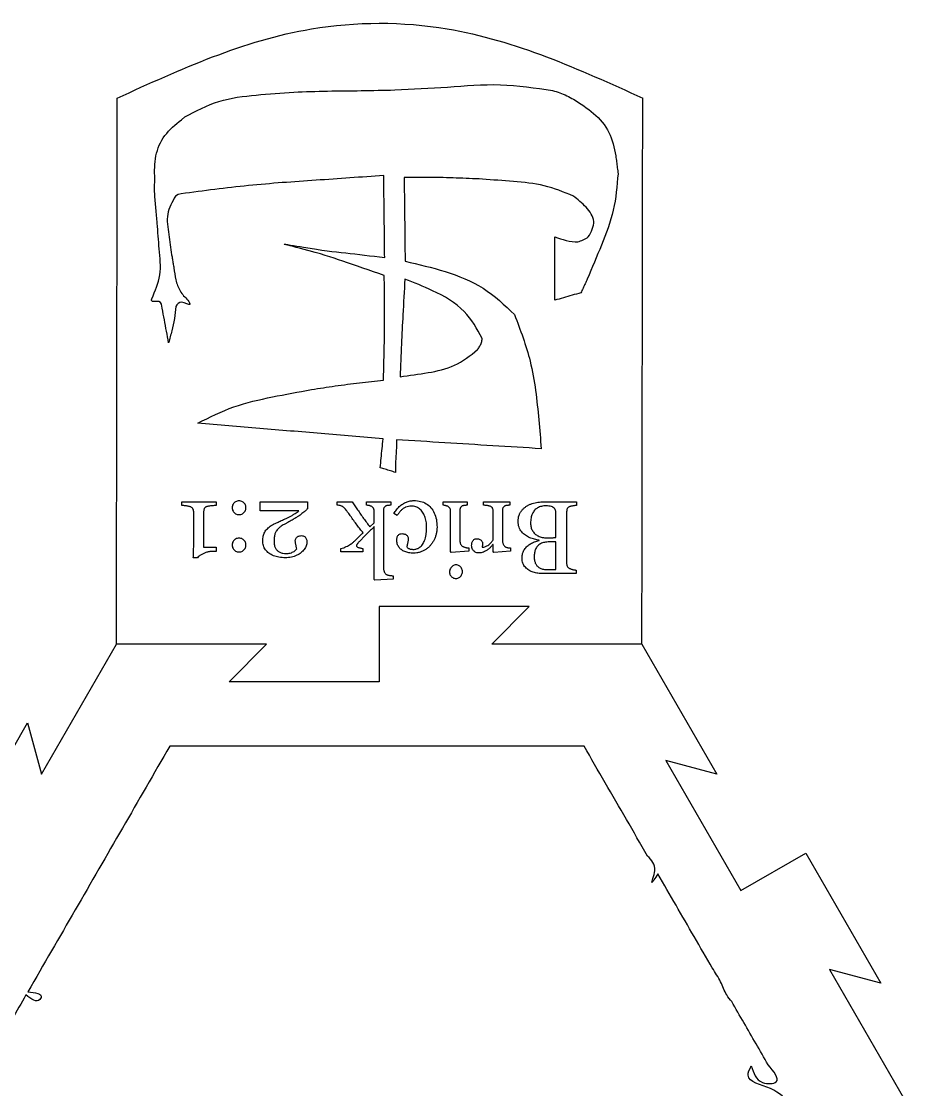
# Model space of a CAD drawing. Extents: x 1 to 437, y 7 to 187.
# Drawn here: x 359.5 to 436.6, y 87.4 to 180.5 of the extents above; entities that cross this region are included whole.
import ezdxf

# ---------------------------------------------------------------- set-up
doc = ezdxf.new("R2010")
doc.units = 0
doc.layers.add('Base', color=7, linetype='CONTINUOUS')

msp = doc.modelspace()

# ---------------------------------------------------------------- linework, layer by layer
at = {"layer": 'Base', "color": 3}
for p, q in [((373.499098, 171.925978), (373.794895, 172.166933)), ((373.226923, 165.401011), (372.98678, 165.273266)), ((373.486482, 165.468344), (373.226923, 165.401011)), ((393.000032, 158.04087), (393.000032, 158.04087)), ((404.894937, 143.245686), (404.894937, 143.245686)), ((373.552974, 138.614154), (376.525141, 138.614154)), ((373.553059, 138.301062), (373.552974, 138.614154)), ((376.525141, 138.614154), (376.525141, 138.301062)), ((377.927418, 138.107035), (377.927418, 138.107035)), ((380.370419, 138.614154), (384.502321, 138.614154)), ((380.370419, 137.833632), (380.370419, 138.614154)), ((383.761488, 137.833632), (380.370419, 137.833632)), ((384.502321, 138.614154), (384.502321, 138.014432)), ((387.082002, 138.614154), (388.396113, 138.614154)), ((387.082002, 138.323112), (387.082002, 138.614154)), ((389.639641, 138.32311), (389.639641, 138.614154)), ((389.639641, 138.614154), (391.773946, 138.614154)), ((391.130141, 137.873321), (391.130141, 132.819776)), ((391.773946, 138.614154), (391.773946, 138.32311)), ((393.78921, 138.728807), (393.78921, 138.728807)), ((396.333613, 138.614154), (398.437044, 138.614154)), ((396.333613, 138.32311), (396.333613, 138.614154)), ((396.977418, 134.274985), (396.977418, 137.820404)), ((397.797641, 137.873321), (397.797641, 135.187799)), ((398.437044, 138.614154), (398.437044, 138.32311)), ((399.856904, 138.32311), (399.856904, 138.614154)), ((399.856904, 138.614154), (402.149959, 138.614154)), ((400.690334, 135.298043), (400.690334, 137.829221)), ((401.510528, 137.873321), (401.510528, 135.187799)), ((402.149959, 138.614154), (402.149959, 138.32311)), ((404.994308, 138.614154), (407.957641, 138.614154)), ((407.957641, 138.614154), (407.957641, 138.301062)), ((374.580545, 135.099604), (374.580545, 137.714571)), ((375.444766, 137.763076), (375.444766, 134.667451)), ((390.309918, 136.77971), (390.309918, 137.811585)), ((392.320752, 137.41471), (392.03853, 137.599918)), ((406.16728, 135.50089), (406.16728, 137.705751)), ((407.106572, 137.763076), (407.106572, 133.26516)), ((389.948335, 136.44016), (390.309918, 136.77971)), ((390.309918, 131.854049), (390.309918, 136.45339)), ((403.962418, 136.753251), (403.962418, 136.753251)), ((403.508238, 135.699326), (403.508238, 135.699326)), ((404.703252, 135.236307), (404.703252, 135.275993)), ((406.16728, 135.126062), (405.607266, 135.126062)), ((406.16728, 132.722762), (406.16728, 135.126062)), ((375.444766, 134.667451), (376.54278, 134.667451)), ((376.54278, 134.297035), (376.300238, 134.297035)), ((376.54278, 134.667451), (376.54278, 134.297035)), ((377.927418, 134.85266), (377.927418, 134.85266)), ((387.421572, 134.266168), (387.421572, 134.539571)), ((389.335377, 134.266168), (387.421572, 134.266168)), ((389.335377, 134.54839), (389.335377, 134.266168)), ((397.039169, 134.213251), (396.977418, 134.274985)), ((398.573752, 134.310265), (397.039169, 134.213251)), ((398.573752, 134.596896), (398.573752, 134.310265)), ((398.82064, 134.826201), (398.820696, 134.826201)), ((400.690334, 134.887937), (400.668321, 134.887937)), ((400.690334, 134.274985), (400.690334, 134.887937)), ((400.752056, 134.213251), (400.690334, 134.274985)), ((402.198445, 134.310265), (400.752056, 134.213251)), ((402.198445, 134.596896), (402.198445, 134.310265)), ((404.570974, 134.755646), (404.570974, 134.755646)), ((374.906766, 133.74141), (374.540752, 133.74141)), ((396.889224, 132.497868), (396.889224, 132.497868)), ((407.926766, 132.356757), (405.038391, 132.356757)), ((407.926766, 132.669846), (407.926766, 132.356757)), ((390.371669, 131.787901), (390.309918, 131.854049)), ((391.98121, 131.889326), (390.371669, 131.787901)), ((391.98121, 132.171549), (391.98121, 131.889326))]:
    msp.add_line(p, q, dxfattribs=at)
at = {"layer": 'Base', "color": 1}
for p, q in [((403.850433, 129.488801), (390.755293, 129.488801)), ((390.755293, 129.488801), (390.755293, 122.941121)), ((400.576655, 126.214899), (403.850433, 129.488801)), ((361.291322, 114.874202), (367.838877, 126.214899)), ((380.93396, 126.214899), (367.838849, 126.214899)), ((377.660182, 122.941121), (380.93396, 126.214899)), ((413.671766, 126.214899), (400.576655, 126.214899)), ((413.671766, 126.214899), (420.219322, 114.874202)), ((390.755293, 122.941121), (377.660182, 122.941121)), ((353.545479, 108.005565), (360.093034, 119.346264)), ((360.093034, 119.346264), (361.291322, 114.874202)), ((420.219322, 114.874202), (415.747144, 116.072425)), ((415.747144, 116.072425), (422.294699, 104.731725)), ((422.294699, 104.731725), (427.965136, 108.005565)), ((427.965136, 108.005565), (434.512692, 96.664866)), ((434.512692, 96.664866), (430.040655, 97.863151)), ((430.040655, 97.863151), (436.58821, 86.522454))]:
    msp.add_line(p, q, dxfattribs=at)
at = {"layer": 'Base', "color": 7}
msp.add_line((372.489335, 117.319988), (372.489278, 117.320552), dxfattribs=at)
at = {"layer": 'Base', "color": 1}
for points, knots in [([(367.911578, 173.810742), (373.42479, 176.326548), (382.571167, 180.50025), (398.996562, 180.498518), (408.188709, 176.330136), (413.744495, 173.810742)], [0, 0, 0, 0, 17.972356, 29.815999, 47.911222, 47.911222, 47.911222, 47.911222]), ([(367.838849, 126.214893), (367.846936, 131.503334), (367.863109, 142.080207), (367.88734, 157.945491), (367.903498, 168.522333), (367.911578, 173.810742)], [0, 0, 0, 0, 15.865342, 31.730657, 47.595905, 47.595905, 47.595905, 47.595905]), ([(413.671766, 126.214893), (413.679853, 131.503334), (413.696026, 142.080207), (413.720257, 157.945491), (413.736415, 168.522333), (413.744495, 173.810742)], [0, 0, 0, 0, 15.865342, 31.730657, 47.595905, 47.595905, 47.595905, 47.595905])]:
    msp.add_open_spline(points, degree=3, knots=knots, dxfattribs=at)
at = {"layer": 'Base', "color": 3}
for points, knots in [([(373.794895, 172.166933), (374.76794, 172.679131), (376.723446, 173.708484), (380.034063, 174.108167), (382.22329, 174.257462), (383.316762, 174.332032)], [0, 0, 0, 0, 3.271402, 6.574463, 9.87064, 9.87064, 9.87064, 9.87064]), ([(383.316762, 174.332032), (384.294968, 174.36786), (386.251433, 174.439517), (389.188131, 174.454947), (391.145343, 174.497581), (392.12393, 174.518897)], [0, 0, 0, 0, 2.936399, 5.872958, 8.809402, 8.809402, 8.809402, 8.809402]), ([(392.12393, 174.518897), (393.655255, 174.594708), (396.719519, 174.746409), (401.324371, 175.161795), (404.366672, 174.699191), (405.884465, 174.468399)], [0, 0, 0, 0, 4.603658, 9.212163, 13.800361, 13.800361, 13.800361, 13.800361]), ([(405.884465, 174.468399), (406.093952, 174.404888), (406.512913, 174.27787), (407.122451, 174.029129), (407.504501, 173.814951), (407.695513, 173.707869)], [0, 0, 0, 0, 0.656596, 1.313146, 1.96961, 1.96961, 1.96961, 1.96961]), ([(407.695513, 173.707869), (408.301821, 173.327936), (409.507725, 172.572275), (410.956182, 170.892327), (411.24424, 169.48107), (411.388729, 168.773186)], [0, 0, 0, 0, 2.146709, 4.269654, 6.406221, 6.406221, 6.406221, 6.406221]), ([(371.180558, 166.777959), (371.166087, 167.446345), (371.137549, 168.764508), (371.957101, 170.659108), (372.980065, 171.499552), (373.499098, 171.925978)], [0, 0, 0, 0, 1.992032, 3.928599, 5.923203, 5.923203, 5.923203, 5.923203]), ([(411.388729, 168.773186), (411.413864, 168.600971), (411.464134, 168.256537), (411.526742, 167.738167), (411.56783, 167.392531), (411.588373, 167.219713)], [0, 0, 0, 0, 0.522096, 1.044209, 1.566318, 1.566318, 1.566318, 1.566318]), ([(371.398828, 162.900635), (371.359836, 163.330689), (371.281814, 164.191206), (371.146963, 165.481816), (371.169368, 166.34623), (371.180558, 166.777959)], [0, 0, 0, 0, 1.295823, 2.592878, 3.887066, 3.887066, 3.887066, 3.887066]), ([(391.153594, 167.057512), (389.186825, 166.921059), (385.25296, 166.648131), (379.350078, 166.246236), (375.440599, 165.727586), (373.486482, 165.468344)], [0, 0, 0, 0, 5.914933, 11.830849, 17.742992, 17.742992, 17.742992, 17.742992]), ([(391.236115, 159.920541), (391.226974, 160.713537), (391.208692, 162.299532), (391.18113, 164.678521), (391.162772, 166.264515), (391.153594, 167.057512)], [0, 0, 0, 0, 2.379148, 4.758299, 7.137448, 7.137448, 7.137448, 7.137448]), ([(399.753469, 166.746884), (398.996422, 166.783281), (397.482296, 166.856077), (395.208699, 166.903288), (393.692842, 166.897964), (392.934924, 166.895302)], [0, 0, 0, 0, 2.273694, 4.547483, 6.82121, 6.82121, 6.82121, 6.82121]), ([(392.934924, 166.895302), (392.944065, 166.084283), (392.962347, 164.462244), (392.989904, 162.029188), (393.008246, 160.407151), (393.017417, 159.596132)], [0, 0, 0, 0, 2.433212, 4.866423, 7.299636, 7.299636, 7.299636, 7.299636]), ([(407.695513, 165.273252), (406.859753, 165.615972), (405.180094, 166.304751), (402.457295, 166.54178), (400.654078, 166.678566), (399.753469, 166.746884)], [0, 0, 0, 0, 2.694061, 5.41436, 8.128633, 8.128633, 8.128633, 8.128633]), ([(411.588373, 167.219713), (411.498723, 166.151989), (411.318815, 164.00932), (410.160715, 160.98671), (409.321655, 159.016041), (408.902436, 158.031435)], [0, 0, 0, 0, 3.198326, 6.418284, 9.633477, 9.633477, 9.633477, 9.633477]), ([(372.98678, 165.273266), (372.70026, 164.760948), (372.114415, 163.713415), (372.419655, 161.904426), (372.576347, 160.736011), (372.654548, 160.152883)], [0, 0, 0, 0, 1.710273, 3.496984, 5.277107, 5.277107, 5.277107, 5.277107]), ([(408.993142, 161.704769), (409.248166, 162.15963), (409.75023, 163.055111), (408.80965, 164.38777), (408.074178, 164.9723), (407.695513, 165.273252)], [0, 0, 0, 0, 1.440384, 2.835672, 4.316438, 4.316438, 4.316438, 4.316438]), ([(370.924215, 156.316295), (371.220009, 156.997943), (371.822602, 158.386599), (371.553371, 160.663094), (371.450143, 162.157675), (371.398828, 162.900635)], [0, 0, 0, 0, 2.189805, 4.461079, 6.706181, 6.706181, 6.706181, 6.706181]), ([(391.202333, 158.348752), (389.937887, 158.787146), (387.459555, 159.646405), (385.288599, 160.376438), (381.550144, 161.267798), (385.400597, 160.578795), (387.570309, 160.350619), (390.051721, 160.059496), (391.236115, 159.920541)], [0, 0, 0, 0, 3.819007, 7.48531, 9.164591, 10.877566, 14.610966, 18.020188, 18.020188, 18.020188, 18.020188]), ([(406.073525, 161.704764), (406.39513, 161.603241), (407.044779, 161.398162), (408.099475, 161.160005), (408.700445, 161.526346), (408.993142, 161.704769)], [0, 0, 0, 0, 1.023382, 2.067258, 3.058397, 3.058397, 3.058397, 3.058397]), ([(406.073554, 156.18976), (406.073546, 156.802538), (406.073531, 158.028095), (406.073526, 159.866429), (406.073525, 161.091986), (406.073525, 161.704764)], [0, 0, 0, 0, 1.838334, 3.676669, 5.515003, 5.515003, 5.515003, 5.515003]), ([(372.654548, 160.152883), (372.675096, 160.025677), (372.716193, 159.771267), (372.780959, 159.390164), (372.825848, 159.136397), (372.848293, 159.009513)], [0, 0, 0, 0, 0.386562, 0.773124, 1.159684, 1.159684, 1.159684, 1.159684]), ([(393.017417, 159.596132), (394.18553, 159.322127), (396.524404, 158.773495), (399.939721, 157.43501), (401.69231, 155.764615), (402.56491, 154.932937)], [0, 0, 0, 0, 3.606501, 7.221182, 10.80552, 10.80552, 10.80552, 10.80552]), ([(372.848293, 159.009513), (372.891441, 158.660522), (372.976715, 157.970791), (373.328051, 156.956249), (373.817126, 156.45162), (374.064276, 156.19661)], [0, 0, 0, 0, 1.056359, 2.08774, 3.14139, 3.14139, 3.14139, 3.14139]), ([(391.129407, 149.222241), (391.160398, 150.333812), (391.220318, 152.482983), (391.216701, 155.525708), (391.206876, 157.456189), (391.202333, 158.348752)], [0, 0, 0, 0, 3.335823, 6.44966, 9.127422, 9.127422, 9.127422, 9.127422]), ([(393.000032, 158.04087), (392.93826, 156.998482), (392.826067, 155.105273), (392.692526, 152.264522), (392.619047, 150.466392), (392.580368, 149.519856)], [0, 0, 0, 0, 3.13262, 5.689535, 8.531514, 8.531514, 8.531514, 8.531514]), ([(399.750082, 152.864677), (399.283851, 153.697238), (398.268906, 155.50965), (395.630844, 156.989769), (393.805226, 157.719167), (393.000032, 158.04087)], [0, 0, 0, 0, 2.81569, 6.129514, 8.744376, 8.744376, 8.744376, 8.744376]), ([(408.902436, 158.031435), (408.841784, 157.898264), (408.720481, 157.631922), (408.535059, 157.233993), (408.407914, 156.970389), (408.344342, 156.838586)], [0, 0, 0, 0, 0.438999, 0.877993, 1.316987, 1.316987, 1.316987, 1.316987]), ([(408.344342, 156.838586), (408.092033, 156.766494), (407.587413, 156.62231), (406.830483, 156.406037), (406.325863, 156.261852), (406.073554, 156.18976)], [0, 0, 0, 0, 0.787219, 1.574444, 2.361663, 2.361663, 2.361663, 2.361663]), ([(371.832971, 155.490137), (371.797394, 155.747356), (371.725913, 156.264173), (370.835666, 155.971474), (370.910437, 156.26264), (370.924215, 156.316295)], [0, 0, 0, 0, 0.645833, 1.297637, 1.444881, 1.444881, 1.444881, 1.444881]), ([(373.010063, 155.658127), (372.979886, 155.299609), (372.919468, 154.581808), (372.670142, 153.529402), (372.484416, 152.83433), (372.391601, 152.486974)], [0, 0, 0, 0, 1.077872, 2.158045, 3.2371, 3.2371, 3.2371, 3.2371]), ([(374.064276, 156.19661), (374.165622, 156.035794), (374.45126, 155.582545), (373.455673, 156.238018), (373.148655, 155.838483), (373.010063, 155.658127)], [0, 0, 0, 0, 0.415547, 1.171191, 1.792986, 1.792986, 1.792986, 1.792986]), ([(372.391601, 152.486974), (372.328495, 152.820465), (372.202283, 153.487447), (372.015696, 154.488437), (371.893879, 155.156237), (371.832971, 155.490137)], [0, 0, 0, 0, 1.018227, 2.036456, 3.054686, 3.054686, 3.054686, 3.054686]), ([(402.56491, 154.932937), (403.070091, 153.59166), (404.184457, 150.632969), (404.601643, 146.632647), (404.822507, 144.082109), (404.894937, 143.245686)], [0, 0, 0, 0, 4.284428, 9.450912, 11.97196, 11.97196, 11.97196, 11.97196]), ([(399.336458, 151.885318), (399.405488, 151.983057), (399.543519, 152.178491), (399.689622, 152.510375), (399.729929, 152.746577), (399.750082, 152.864677)], [0, 0, 0, 0, 0.358594, 0.717028, 1.075463, 1.075463, 1.075463, 1.075463]), ([(392.580368, 149.519856), (393.394194, 149.629621), (394.99147, 149.845053), (397.420781, 150.356551), (398.693171, 151.371956), (399.336458, 151.885318)], [0, 0, 0, 0, 2.473428, 4.854536, 7.289323, 7.289323, 7.289323, 7.289323]), ([(384.839182, 148.404299), (385.535673, 148.512947), (386.928665, 148.730245), (389.026614, 148.998075), (390.428477, 149.147519), (391.129407, 149.222241)], [0, 0, 0, 0, 2.114667, 4.229362, 6.34405, 6.34405, 6.34405, 6.34405]), ([(374.934028, 145.484394), (375.968112, 145.995214), (378.041762, 147.01956), (381.43641, 147.780013), (383.7054, 148.196291), (384.839182, 148.404299)], [0, 0, 0, 0, 3.447802, 6.91388, 10.375607, 10.375607, 10.375607, 10.375607]), ([(391.092944, 144.099118), (389.292103, 144.256248), (385.707335, 144.569034), (380.319637, 145.014477), (376.734869, 145.327263), (374.934028, 145.484394)], [0, 0, 0, 0, 5.423042, 10.795153, 16.218195, 16.218195, 16.218195, 16.218195]), ([(390.848398, 141.584955), (390.875569, 141.864307), (390.929909, 142.42301), (391.011433, 143.261064), (391.065774, 143.819766), (391.092944, 144.099118)], [0, 0, 0, 0, 0.84201, 1.684019, 2.526028, 2.526028, 2.526028, 2.526028]), ([(392.268004, 144.024518), (392.267593, 143.708875), (392.266769, 143.076844), (392.166347, 142.133629), (392.165538, 141.501598), (392.165134, 141.185955)], [0, 0, 0, 0, 0.946354, 1.894941, 2.841294, 2.841294, 2.841294, 2.841294]), ([(404.894937, 143.245686), (403.486398, 143.33188), (400.685827, 143.503256), (396.477102, 143.766947), (393.676537, 143.938324), (392.268004, 144.024518)], [0, 0, 0, 0, 4.233521, 8.417428, 12.65093, 12.65093, 12.65093, 12.65093]), ([(392.165134, 141.185955), (392.024312, 141.22831), (391.725948, 141.31805), (391.287585, 141.452858), (390.989221, 141.542599), (390.848398, 141.584955)], [0, 0, 0, 0, 0.441161, 0.934701, 1.375863, 1.375863, 1.375863, 1.375863]), ([(374.580545, 137.714571), (374.579177, 137.747786), (374.576506, 137.812596), (374.552844, 137.905928), (374.515162, 137.990912), (374.462941, 138.065668), (374.395872, 138.126492), (374.315163, 138.172995), (374.213761, 138.204119), (374.088476, 138.233004), (373.940975, 138.257686), (373.792411, 138.278605), (373.66308, 138.294518), (373.586405, 138.299079), (373.553059, 138.301062)], [0, 0, 0, 0, 0.09951, 0.194166, 0.286811, 0.377153, 0.465599, 0.556351, 0.654133, 0.782492, 0.942151, 1.10248, 1.232669, 1.332866, 1.332866, 1.332866, 1.332866]), ([(376.525141, 138.301062), (376.490263, 138.298467), (376.409508, 138.292457), (376.27209, 138.279535), (376.113686, 138.263998), (375.957999, 138.246918), (375.829296, 138.227372), (375.726429, 138.207199), (375.643508, 138.172073), (375.571902, 138.123744), (375.513192, 138.061644), (375.471651, 137.980132), (375.448398, 137.878261), (375.446045, 137.803629), (375.444766, 137.763076)], [0, 0, 0, 0, 0.104922, 0.242931, 0.414042, 0.582469, 0.712599, 0.804777, 0.896021, 0.980622, 1.062436, 1.149553, 1.251693, 1.37323, 1.37323, 1.37323, 1.37323]), ([(377.927418, 138.107035), (377.930987, 138.159843), (377.938005, 138.263678), (378.002064, 138.409733), (378.101796, 138.532586), (378.227272, 138.630042), (378.374404, 138.690405), (378.531567, 138.708412), (378.688715, 138.690404), (378.835877, 138.63004), (378.961198, 138.532586), (379.061492, 138.409733), (379.123514, 138.263679), (379.141914, 138.106868), (379.123393, 137.949633), (379.061331, 137.802308), (378.961343, 137.677257), (378.836296, 137.577263), (378.68897, 137.515205), (378.531567, 137.496666), (378.374149, 137.515204), (378.226853, 137.577261), (378.101649, 137.677257), (378.002234, 137.802308), (377.938106, 137.949631), (377.931015, 138.05407), (377.927418, 138.107035)], [0, 0, 0, 0, 0.157799, 0.310278, 0.469242, 0.62864, 0.781914, 0.94015, 1.098367, 1.251635, 1.411031, 1.569996, 1.722474, 1.880274, 2.038557, 2.19239, 2.353276, 2.514172, 2.668002, 2.82628, 2.984577, 3.138414, 3.299311, 3.460197, 3.61403, 3.772313, 3.772313, 3.772313, 3.772313]), ([(383.563058, 134.52634), (383.555657, 134.559667), (383.539974, 134.630296), (383.514365, 134.742046), (383.484919, 134.862626), (383.458353, 134.988352), (383.443794, 135.115257), (383.435919, 135.23524), (383.44911, 135.350222), (383.499112, 135.452978), (383.577148, 135.544851), (383.687469, 135.619276), (383.830566, 135.660615), (383.98024, 135.673109), (384.123944, 135.659488), (384.243765, 135.606897), (384.336734, 135.51823), (384.403157, 135.402191), (384.442102, 135.262312), (384.453816, 135.108352), (384.439343, 134.946617), (384.393655, 134.784997), (384.319264, 134.62504), (384.217924, 134.469004), (384.089796, 134.320699), (383.938646, 134.18173), (383.762291, 134.056478), (383.560415, 133.9495), (383.33613, 133.859504), (383.092617, 133.790903), (382.833618, 133.749813), (382.468917, 133.733652), (382.024443, 133.766082), (381.532615, 133.896982), (381.128623, 134.121843), (380.821111, 134.424885), (380.633881, 134.804396), (380.592064, 135.151566), (380.60632, 135.428165), (380.637545, 135.625069), (380.689782, 135.809713), (380.766369, 135.981624), (380.869914, 136.139399), (381.004584, 136.286169), (381.1649, 136.423565), (381.34786, 136.553079), (381.559491, 136.671927), (381.816658, 136.795815), (382.13545, 136.945492), (382.458037, 137.088325), (382.752557, 137.224068), (382.990716, 137.344086), (383.215171, 137.465697), (383.420575, 137.587826), (383.602734, 137.707923), (383.710568, 137.793311), (383.761488, 137.833632)], [0, 0, 0, 0, 0.102415, 0.217052, 0.343917, 0.474841, 0.602191, 0.726747, 0.835399, 0.944889, 1.064125, 1.193698, 1.337811, 1.505753, 1.64252, 1.766547, 1.89048, 2.021364, 2.163004, 2.322551, 2.482221, 2.647688, 2.823738, 3.009591, 3.204027, 3.410189, 3.624174, 3.851057, 4.093995, 4.347923, 4.608433, 4.878763, 5.441807, 5.938803, 6.393537, 6.813804, 7.214472, 7.63826, 7.846766, 8.044802, 8.234995, 8.420862, 8.607181, 8.798509, 9.01646, 9.239537, 9.469867, 9.743665, 10.095801, 10.526377, 10.802022, 11.068583, 11.32631, 11.567691, 11.785393, 11.980169, 11.980169, 11.980169, 11.980169]), ([(384.502321, 138.014432), (384.47286, 137.982407), (384.409465, 137.913495), (384.298045, 137.812126), (384.167307, 137.703082), (384.01743, 137.587259), (383.849571, 137.464838), (383.690505, 137.353004), (383.539377, 137.254468), (383.398104, 137.16791), (383.241206, 137.076529), (383.069141, 136.979771), (382.882505, 136.87677), (382.680703, 136.768536), (382.480635, 136.659829), (382.301597, 136.551328), (382.152306, 136.449905), (382.02542, 136.344165), (381.91163, 136.22695), (381.815828, 136.111785), (381.74084, 135.996215), (381.68717, 135.881017), (381.639525, 135.748063), (381.605249, 135.586976), (381.587, 135.391169), (381.578619, 135.135991), (381.599281, 134.849302), (381.696031, 134.565079), (381.8686, 134.351214), (382.091859, 134.206304), (382.352774, 134.119259), (382.602617, 134.097139), (382.824083, 134.110945), (383.006667, 134.148903), (383.179044, 134.210444), (383.334564, 134.29328), (383.467425, 134.397062), (383.531619, 134.483841), (383.563058, 134.52634)], [0, 0, 0, 0, 0.130491, 0.280795, 0.451404, 0.641192, 0.848898, 1.074663, 1.224429, 1.390059, 1.571653, 1.769104, 1.982265, 2.211147, 2.456113, 2.665221, 2.838986, 2.997078, 3.159755, 3.328494, 3.445712, 3.571945, 3.708864, 3.868639, 4.064486, 4.298059, 4.634555, 4.921697, 5.183968, 5.442854, 5.709899, 6.001362, 6.189438, 6.374081, 6.558902, 6.736597, 6.901196, 7.059173, 7.059173, 7.059173, 7.059173]), ([(389.353016, 135.919812), (389.268888, 136.024988), (389.091622, 136.246602), (388.821077, 136.602928), (388.543919, 136.979867), (388.284175, 137.338328), (388.063734, 137.63771), (387.897618, 137.866163), (387.765798, 138.033337), (387.650192, 138.149188), (387.535247, 138.230872), (387.405605, 138.277812), (387.254252, 138.309388), (387.14262, 138.318282), (387.082002, 138.323112)], [0, 0, 0, 0, 0.404034, 0.851339, 1.342055, 1.807618, 2.179377, 2.457341, 2.65516, 2.817316, 2.947099, 3.074303, 3.227682, 3.409937, 3.409937, 3.409937, 3.409937]), ([(388.396113, 138.614154), (388.474334, 138.5008), (388.634378, 138.268872), (388.88006, 137.913295), (389.133523, 137.544173), (389.395925, 137.170629), (389.667693, 136.801406), (389.85488, 136.560457), (389.948335, 136.44016)], [0, 0, 0, 0, 0.413169, 0.845366, 1.29659, 1.756468, 2.214802, 2.671787, 2.671787, 2.671787, 2.671787]), ([(390.309918, 137.811585), (390.30885, 137.844929), (390.306823, 137.908151), (390.287556, 137.996954), (390.256053, 138.074433), (390.208601, 138.1397), (390.144788, 138.191915), (390.071262, 138.225301), (389.999157, 138.253254), (389.931444, 138.275453), (389.864222, 138.293117), (389.794467, 138.306438), (389.719392, 138.31673), (389.666943, 138.320926), (389.639641, 138.32311)], [0, 0, 0, 0, 0.099913, 0.189438, 0.271097, 0.349106, 0.428999, 0.51543, 0.590044, 0.661169, 0.729035, 0.798418, 0.874086, 0.956242, 0.956242, 0.956242, 0.956242]), ([(391.773946, 138.32311), (391.751078, 138.321095), (391.704678, 138.317008), (391.63413, 138.310295), (391.563176, 138.303618), (391.495044, 138.295743), (391.433226, 138.284649), (391.367992, 138.269473), (391.301616, 138.240641), (391.237765, 138.193396), (391.188388, 138.131832), (391.154031, 138.056916), (391.133434, 137.969219), (391.131281, 137.906515), (391.130141, 137.873321)], [0, 0, 0, 0, 0.068871, 0.139737, 0.212596, 0.282691, 0.345397, 0.400952, 0.483338, 0.560511, 0.637003, 0.717437, 0.805854, 0.90531, 0.90531, 0.90531, 0.90531]), ([(392.03853, 137.599918), (392.106461, 137.710185), (392.240179, 137.927238), (392.501797, 138.204899), (392.797253, 138.431213), (393.116418, 138.60024), (393.449982, 138.708995), (393.676886, 138.722247), (393.78921, 138.728807)], [0, 0, 0, 0, 0.387705, 0.763169, 1.136837, 1.49956, 1.842681, 2.179045, 2.179045, 2.179045, 2.179045]), ([(393.78921, 138.728807), (393.985906, 138.717243), (394.361609, 138.695155), (394.879883, 138.475133), (395.291016, 138.114499), (395.591239, 137.636897), (395.767127, 137.058491), (395.809653, 136.541849), (395.790255, 136.126061), (395.742315, 135.838104), (395.662394, 135.564086), (395.551925, 135.304849), (395.411913, 135.06144), (395.246557, 134.838363), (395.055619, 134.638064), (394.835114, 134.468885), (394.588772, 134.327687), (394.319426, 134.220251), (394.03062, 134.155995), (393.698697, 134.134381), (393.343027, 134.161821), (392.986476, 134.262901), (392.687877, 134.433166), (392.455397, 134.664644), (392.315924, 134.95927), (392.282794, 135.221752), (392.296713, 135.424559), (392.33303, 135.556935), (392.389657, 135.676554), (392.476287, 135.77704), (392.601859, 135.83541), (392.748706, 135.849578), (392.898968, 135.836747), (393.038874, 135.793855), (393.148816, 135.718623), (393.228855, 135.627086), (393.280801, 135.525188), (393.295055, 135.407881), (393.28601, 135.282344), (393.269562, 135.145762), (393.239257, 135.012564), (393.208913, 134.890858), (393.18723, 134.788742), (393.179541, 134.728502), (393.176252, 134.702729)], [0, 0, 0, 0, 0.587674, 1.122499, 1.653579, 2.205014, 2.792617, 3.450384, 3.749931, 4.039793, 4.323854, 4.604291, 4.883147, 5.16434, 5.435491, 5.710541, 5.995083, 6.284874, 6.577119, 6.878724, 7.279979, 7.641603, 7.981339, 8.300975, 8.609972, 8.941019, 9.082866, 9.21765, 9.350217, 9.477685, 9.606855, 9.754557, 9.915699, 10.057243, 10.188311, 10.309699, 10.419156, 10.525698, 10.659341, 10.796442, 10.937961, 11.068684, 11.172894, 11.250815, 11.250815, 11.250815, 11.250815]), ([(393.176252, 134.702729), (393.195324, 134.674456), (393.233048, 134.618533), (393.315653, 134.555828), (393.413262, 134.516319), (393.520079, 134.492247), (393.63298, 134.476664), (393.756596, 134.471105), (393.888465, 134.479779), (394.02433, 134.510711), (394.157581, 134.561028), (394.287678, 134.640587), (394.411822, 134.754862), (394.530201, 134.895052), (394.635688, 135.065706), (394.722571, 135.266513), (394.796753, 135.499844), (394.852756, 135.766736), (394.884889, 136.066475), (394.898048, 136.448436), (394.86953, 136.885424), (394.749763, 137.342465), (394.548999, 137.725034), (394.282011, 138.023496), (393.945273, 138.209249), (393.606941, 138.254925), (393.309397, 138.230072), (393.064247, 138.162043), (392.848673, 138.041584), (392.658271, 137.873241), (392.478091, 137.663845), (392.375045, 137.500679), (392.320752, 137.41471)], [0, 0, 0, 0, 0.101764, 0.201285, 0.305445, 0.415555, 0.52906, 0.646998, 0.78627, 0.924104, 1.063545, 1.211862, 1.37843, 1.567598, 1.760814, 1.977968, 2.222322, 2.494278, 2.794578, 3.125498, 3.640332, 4.102637, 4.532155, 4.925289, 5.28737, 5.660551, 5.931253, 6.179895, 6.41763, 6.665204, 6.938796, 7.243475, 7.243475, 7.243475, 7.243475]), ([(396.977418, 137.820404), (396.97631, 137.852858), (396.974205, 137.914526), (396.954221, 138.001289), (396.921147, 138.076938), (396.872432, 138.14071), (396.808007, 138.192009), (396.736181, 138.224556), (396.667118, 138.251034), (396.60386, 138.27241), (396.540703, 138.290777), (396.475456, 138.305458), (396.40623, 138.316517), (396.358306, 138.320868), (396.333613, 138.32311)], [0, 0, 0, 0, 0.097238, 0.184766, 0.265373, 0.343134, 0.42314, 0.509699, 0.578482, 0.645181, 0.709918, 0.775722, 0.845685, 0.920053, 0.920053, 0.920053, 0.920053]), ([(398.437044, 138.32311), (398.414259, 138.32115), (398.368204, 138.317189), (398.29839, 138.311193), (398.228303, 138.305868), (398.160511, 138.298794), (398.097808, 138.287101), (398.032201, 138.26908), (397.964976, 138.240947), (397.901799, 138.193423), (397.85363, 138.131708), (397.820649, 138.056718), (397.800805, 137.969147), (397.798737, 137.906508), (397.797641, 137.873321)], [0, 0, 0, 0, 0.068606, 0.138676, 0.210207, 0.279486, 0.343047, 0.401294, 0.483467, 0.560055, 0.635772, 0.715695, 0.803943, 0.903381, 0.903381, 0.903381, 0.903381]), ([(400.690334, 137.829221), (400.689239, 137.861512), (400.687169, 137.92254), (400.667322, 138.007951), (400.633994, 138.081505), (400.584931, 138.142886), (400.520517, 138.192282), (400.444355, 138.227474), (400.359216, 138.255548), (400.263937, 138.277179), (400.15857, 138.292927), (400.051497, 138.305247), (399.950825, 138.315897), (399.887044, 138.320795), (399.856904, 138.32311)], [0, 0, 0, 0, 0.096751, 0.18285, 0.261238, 0.337064, 0.41615, 0.502488, 0.587474, 0.684816, 0.795168, 0.906941, 1.008154, 1.098838, 1.098838, 1.098838, 1.098838]), ([(402.149959, 138.32311), (402.127175, 138.32115), (402.08112, 138.317189), (402.011306, 138.311193), (401.941216, 138.305867), (401.873418, 138.298793), (401.810704, 138.287101), (401.745093, 138.269082), (401.677872, 138.240949), (401.614705, 138.193421), (401.56655, 138.131702), (401.53354, 138.056723), (401.513693, 137.969147), (401.511624, 137.906508), (401.510528, 137.873321)], [0, 0, 0, 0, 0.068606, 0.138676, 0.210207, 0.279494, 0.343068, 0.401322, 0.483488, 0.560065, 0.635778, 0.715709, 0.803958, 0.903397, 0.903397, 0.903397, 0.903397]), ([(403.508238, 135.699326), (403.449372, 135.742971), (403.331074, 135.830679), (403.179764, 135.996186), (403.046858, 136.183149), (402.944089, 136.399943), (402.884994, 136.647259), (402.866927, 136.914468), (402.885816, 137.185266), (402.948322, 137.442794), (403.055871, 137.67254), (403.196758, 137.874878), (403.362664, 138.053752), (403.553293, 138.203302), (403.761663, 138.32883), (403.985788, 138.432105), (404.225197, 138.512714), (404.475513, 138.570855), (404.733133, 138.60751), (404.90689, 138.61193), (404.994308, 138.614154)], [0, 0, 0, 0, 0.219395, 0.440902, 0.669255, 0.905762, 1.155672, 1.427367, 1.706466, 1.967068, 2.217629, 2.462819, 2.704097, 2.946813, 3.187105, 3.432416, 3.685667, 3.943569, 4.202488, 4.464644, 4.464644, 4.464644, 4.464644]), ([(406.16728, 137.705751), (406.163142, 137.763427), (406.155189, 137.874296), (406.073434, 138.024167), (405.940803, 138.135651), (405.76621, 138.212512), (405.553407, 138.257624), (405.263774, 138.273026), (404.924603, 138.243224), (404.573306, 138.114862), (404.293462, 137.891917), (404.095597, 137.581096), (403.979907, 137.190931), (403.968535, 136.906324), (403.962418, 136.753251)], [0, 0, 0, 0, 0.171845, 0.330333, 0.496302, 0.68309, 0.897056, 1.145474, 1.551456, 1.910164, 2.251442, 2.605049, 2.998856, 3.457146, 3.457146, 3.457146, 3.457146]), ([(407.957641, 138.301062), (407.930515, 138.298494), (407.86899, 138.292668), (407.766132, 138.279663), (407.649353, 138.264172), (407.534285, 138.245933), (407.436684, 138.224172), (407.351312, 138.195146), (407.2766, 138.15344), (407.209662, 138.097948), (407.160548, 138.03076), (407.128738, 137.952065), (407.10962, 137.861746), (407.107627, 137.797234), (407.106572, 137.763076)], [0, 0, 0, 0, 0.081737, 0.185391, 0.310994, 0.435153, 0.534806, 0.610658, 0.704861, 0.789841, 0.869615, 0.95174, 1.042698, 1.145056, 1.145056, 1.145056, 1.145056]), ([(390.309918, 136.45339), (390.231468, 136.375052), (390.070644, 136.214457), (389.823018, 135.968189), (389.568622, 135.716957), (389.321453, 135.470148), (389.09793, 135.235036), (388.948926, 135.075986), (388.868754, 134.981197), (388.843249, 134.946426), (388.81723, 134.908633), (388.794509, 134.870981), (388.779433, 134.83619), (388.771334, 134.788946), (388.792378, 134.72349), (388.866458, 134.662681), (388.97151, 134.624335), (389.091445, 134.593175), (389.214221, 134.565725), (389.29552, 134.554093), (389.335377, 134.54839)], [0, 0, 0, 0, 0.332601, 0.681834, 1.0477, 1.405248, 1.729617, 2.020956, 2.058847, 2.101929, 2.15025, 2.196473, 2.233734, 2.263259, 2.338841, 2.425708, 2.541416, 2.672169, 2.797721, 2.918473, 2.918473, 2.918473, 2.918473]), ([(403.962418, 136.753251), (403.969559, 136.635838), (403.98339, 136.408433), (404.115641, 136.091381), (404.326861, 135.825249), (404.619477, 135.621455), (404.988914, 135.503598), (405.316943, 135.480761), (405.571812, 135.483974), (405.730594, 135.485686), (405.869412, 135.489428), (405.987639, 135.493764), (406.084654, 135.497331), (406.142132, 135.499813), (406.16728, 135.500899)], [0, 0, 0, 0, 0.35082, 0.679468, 1.011942, 1.358362, 1.732783, 2.160653, 2.339009, 2.497775, 2.636967, 2.75561, 2.852693, 2.928205, 2.928205, 2.928205, 2.928205]), ([(374.540752, 133.74141), (374.543731, 133.808697), (374.550007, 133.950446), (374.558649, 134.173881), (374.567612, 134.412314), (374.574829, 134.652724), (374.579573, 134.882041), (374.58023, 135.029047), (374.580545, 135.099604)], [0, 0, 0, 0, 0.202061, 0.425661, 0.670805, 0.917861, 1.147209, 1.358879, 1.358879, 1.358879, 1.358879]), ([(377.927418, 134.85266), (377.931001, 134.905547), (377.938055, 135.009685), (378.002148, 135.156374), (378.101724, 135.280324), (378.227061, 135.379055), (378.374277, 135.440264), (378.531567, 135.458532), (378.688842, 135.440263), (378.836087, 135.379053), (378.96127, 135.280324), (379.06141, 135.156374), (379.123464, 135.009686), (379.14188, 134.852585), (379.12357, 134.695386), (379.062363, 134.548149), (378.963599, 134.422814), (378.838953, 134.322522), (378.690656, 134.26065), (378.531567, 134.242355), (378.372462, 134.260648), (378.224197, 134.322521), (378.099393, 134.42281), (378.001212, 134.548155), (377.937949, 134.695383), (377.930964, 134.79971), (377.927418, 134.85266)], [0, 0, 0, 0, 0.158044, 0.3112, 0.471121, 0.631267, 0.784821, 0.943088, 1.101334, 1.254882, 1.415027, 1.574948, 1.728104, 1.886148, 2.044398, 2.197946, 2.358091, 2.518408, 2.672916, 2.833377, 2.993859, 3.148373, 3.308691, 3.468828, 3.622378, 3.780629, 3.780629, 3.780629, 3.780629]), ([(387.421572, 134.539571), (387.501132, 134.564894), (387.655942, 134.61417), (387.875016, 134.706381), (388.071811, 134.809755), (388.243584, 134.915441), (388.389667, 135.013413), (388.501246, 135.103531), (388.599307, 135.190237), (388.698933, 135.286244), (388.819224, 135.408495), (388.966913, 135.556302), (389.148115, 135.729391), (389.281153, 135.853028), (389.353016, 135.919812)], [0, 0, 0, 0, 0.250385, 0.487208, 0.711954, 0.916574, 1.092089, 1.239187, 1.346448, 1.484722, 1.654137, 1.860983, 2.111529, 2.40584, 2.40584, 2.40584, 2.40584]), ([(397.797641, 135.187799), (397.798938, 135.157212), (397.80149, 135.097061), (397.823592, 135.00972), (397.859458, 134.928701), (397.907986, 134.854458), (397.968638, 134.788819), (398.033245, 134.734234), (398.108055, 134.696781), (398.189482, 134.66707), (398.283831, 134.641999), (398.383171, 134.621111), (398.480269, 134.605023), (398.543328, 134.599541), (398.573752, 134.596896)], [0, 0, 0, 0, 0.09165, 0.180233, 0.268336, 0.35647, 0.444918, 0.535874, 0.608297, 0.694566, 0.795657, 0.900838, 0.999079, 1.090667, 1.090667, 1.090667, 1.090667]), ([(398.820696, 134.826201), (398.822868, 134.874567), (398.82711, 134.969023), (398.865798, 135.10449), (398.924849, 135.22631), (399.0114, 135.328301), (399.133267, 135.389326), (399.274435, 135.404282), (399.416514, 135.391687), (399.547797, 135.35036), (399.649111, 135.277161), (399.721532, 135.188772), (399.768255, 135.091727), (399.779496, 135.002035), (399.776328, 134.927874), (399.771721, 134.868891), (399.762419, 134.813482), (399.751976, 134.760109), (399.742483, 134.707177), (399.736447, 134.671865), (399.733431, 134.654221)], [0, 0, 0, 0, 0.144817, 0.282826, 0.419117, 0.549062, 0.67627, 0.817236, 0.969558, 1.102271, 1.224704, 1.338725, 1.44231, 1.543306, 1.606042, 1.665063, 1.720623, 1.774467, 1.82824, 1.88194, 1.88194, 1.88194, 1.88194]), ([(399.733431, 134.654221), (399.782529, 134.65834), (399.888693, 134.667246), (400.051819, 134.729496), (400.225784, 134.820434), (400.399849, 134.945931), (400.559744, 135.106594), (400.646062, 135.233139), (400.690334, 135.298043)], [0, 0, 0, 0, 0.147183, 0.31825, 0.518561, 0.735754, 0.959225, 1.194525, 1.194525, 1.194525, 1.194525]), ([(401.510528, 135.187799), (401.51191, 135.157459), (401.514693, 135.096363), (401.537372, 135.005725), (401.572365, 134.917877), (401.619839, 134.835682), (401.680453, 134.764373), (401.744566, 134.709125), (401.812938, 134.673385), (401.879487, 134.64745), (401.952689, 134.628729), (402.030908, 134.614801), (402.113299, 134.603565), (402.169673, 134.599149), (402.198445, 134.596896)], [0, 0, 0, 0, 0.090922, 0.183092, 0.278608, 0.374024, 0.466341, 0.558372, 0.625785, 0.696756, 0.772279, 0.852003, 0.935048, 1.021613, 1.021613, 1.021613, 1.021613]), ([(405.038391, 132.356757), (404.964922, 132.358119), (404.819768, 132.36081), (404.605383, 132.383751), (404.396804, 132.419494), (404.193971, 132.474475), (403.998192, 132.553376), (403.814409, 132.650741), (403.645634, 132.767192), (403.501951, 132.909424), (403.378304, 133.073886), (403.283061, 133.265408), (403.228021, 133.484593), (403.212348, 133.710052), (403.225224, 133.92814), (403.264371, 134.126684), (403.331216, 134.308635), (403.422377, 134.473814), (403.534983, 134.623386), (403.667552, 134.752234), (403.812549, 134.865796), (403.968402, 134.965349), (404.137037, 135.052022), (404.316762, 135.126258), (404.506034, 135.189487), (404.636918, 135.220559), (404.703252, 135.236307)], [0, 0, 0, 0, 0.22035, 0.435352, 0.646087, 0.85471, 1.064475, 1.277961, 1.477661, 1.677232, 1.881739, 2.092546, 2.314304, 2.555105, 2.767922, 2.968128, 3.159956, 3.347011, 3.532223, 3.719487, 3.899894, 4.083987, 4.273429, 4.467932, 4.666879, 4.871327, 4.871327, 4.871327, 4.871327]), ([(404.703252, 135.275993), (404.640949, 135.284653), (404.510739, 135.302753), (404.310039, 135.349458), (404.099132, 135.408281), (403.88849, 135.48414), (403.688762, 135.579703), (403.56792, 135.659779), (403.508238, 135.699326)], [0, 0, 0, 0, 0.188618, 0.394205, 0.617554, 0.845245, 1.065139, 1.279717, 1.279717, 1.279717, 1.279717]), ([(405.607266, 135.126062), (405.530629, 135.124295), (405.384347, 135.12092), (405.176345, 135.090033), (404.990573, 135.039468), (404.827493, 134.966929), (404.684703, 134.874611), (404.608556, 134.794958), (404.570974, 134.755646)], [0, 0, 0, 0, 0.22979, 0.438614, 0.629191, 0.805513, 0.972455, 1.13514, 1.13514, 1.13514, 1.13514]), ([(376.300238, 134.297035), (376.197789, 134.293484), (375.998449, 134.286576), (375.710531, 134.226698), (375.451239, 134.129049), (375.228468, 134.009875), (375.04228, 133.886842), (374.949449, 133.787217), (374.906766, 133.74141)], [0, 0, 0, 0, 0.3071, 0.597538, 0.877614, 1.135151, 1.355164, 1.542429, 1.542429, 1.542429, 1.542429]), ([(400.668321, 134.887937), (400.607215, 134.813151), (400.488732, 134.668141), (400.283493, 134.485506), (400.068106, 134.343704), (399.853043, 134.240944), (399.646582, 134.176069), (399.452909, 134.153641), (399.27548, 134.171892), (399.118385, 134.233714), (398.988565, 134.336655), (398.890044, 134.473435), (398.830008, 134.641671), (398.823866, 134.762651), (398.82064, 134.826201)], [0, 0, 0, 0, 0.289378, 0.561105, 0.820397, 1.060608, 1.274047, 1.466734, 1.641579, 1.803849, 1.96626, 2.131759, 2.303557, 2.493669, 2.493669, 2.493669, 2.493669]), ([(404.570974, 134.755646), (404.537054, 134.713131), (404.470329, 134.629499), (404.394272, 134.489277), (404.339593, 134.339712), (404.304765, 134.177046), (404.284156, 133.998385), (404.275492, 133.766306), (404.29648, 133.497485), (404.391147, 133.217432), (404.55243, 132.985751), (404.790213, 132.815459), (405.100711, 132.721199), (405.363399, 132.703445), (405.560465, 132.705844), (405.678806, 132.707996), (405.808068, 132.711661), (405.93782, 132.715755), (406.057614, 132.719424), (406.132413, 132.721701), (406.16728, 132.722762)], [0, 0, 0, 0, 0.162913, 0.320465, 0.476023, 0.639173, 0.818306, 1.014916, 1.335664, 1.621328, 1.891675, 2.168986, 2.481588, 2.852461, 2.954618, 3.072967, 3.207513, 3.342563, 3.462416, 3.567064, 3.567064, 3.567064, 3.567064]), ([(407.106572, 133.26516), (407.107546, 133.233058), (407.109429, 133.17099), (407.126986, 133.081999), (407.154068, 132.999483), (407.200267, 132.924643), (407.270178, 132.861854), (407.356523, 132.814484), (407.450171, 132.772822), (407.549088, 132.739015), (407.651948, 132.713325), (407.752044, 132.693716), (407.843158, 132.678255), (407.900273, 132.67251), (407.926766, 132.669846)], [0, 0, 0, 0, 0.096196, 0.185996, 0.27114, 0.355561, 0.446584, 0.549578, 0.649817, 0.753941, 0.862689, 0.967615, 1.059922, 1.139782, 1.139782, 1.139782, 1.139782]), ([(391.130141, 132.819776), (391.131564, 132.784129), (391.134382, 132.713557), (391.158186, 132.610212), (391.195729, 132.513335), (391.245111, 132.425888), (391.305058, 132.35144), (391.374177, 132.294089), (391.453997, 132.247738), (391.552654, 132.218524), (391.666449, 132.201282), (391.782418, 132.189838), (391.887476, 132.17907), (391.951888, 132.173901), (391.98121, 132.171549)], [0, 0, 0, 0, 0.106835, 0.211507, 0.316364, 0.417636, 0.511649, 0.601393, 0.685647, 0.786754, 0.907737, 1.03071, 1.136311, 1.224559, 1.224559, 1.224559, 1.224559]), ([(396.889224, 132.497868), (396.892548, 132.551875), (396.899088, 132.658145), (396.957939, 132.80915), (397.049331, 132.939815), (397.166689, 133.045716), (397.308889, 133.111187), (397.459216, 133.130473), (397.607281, 133.111528), (397.742759, 133.048675), (397.857109, 132.948717), (397.948823, 132.826408), (398.006467, 132.685896), (398.023972, 132.535028), (398.006596, 132.382608), (397.949609, 132.236672), (397.857577, 132.111185), (397.742932, 132.00993), (397.607437, 131.945991), (397.457798, 131.927293), (397.306614, 131.944695), (397.163036, 132.00262), (397.046099, 132.09884), (396.956901, 132.217266), (396.898977, 132.353371), (396.892496, 132.449386), (396.889224, 132.497868)], [0, 0, 0, 0, 0.161517, 0.317817, 0.478683, 0.636664, 0.786297, 0.94082, 1.085497, 1.228561, 1.381859, 1.536739, 1.683453, 1.831835, 1.987746, 2.13924, 2.296303, 2.450392, 2.593764, 2.738476, 2.897132, 3.045763, 3.196324, 3.345425, 3.4875, 3.63241, 3.63241, 3.63241, 3.63241])]:
    msp.add_open_spline(points, degree=3, knots=knots, dxfattribs=at)
at = {"layer": 'Base', "color": 7}
for points, knots in [([(372.489278, 117.320513), (371.113983, 114.94118), (368.363384, 110.182498), (364.240647, 103.042761), (361.486749, 98.286091), (360.109826, 95.907802)], [0, 0, 0, 0, 8.244634, 16.489317, 24.733683, 24.733683, 24.733683, 24.733683]), ([(408.624137, 117.320643), (404.609161, 117.32059), (396.579209, 117.320485), (384.534275, 117.320329), (376.504317, 117.320162), (372.489335, 117.320078)], [0, 0, 0, 0, 12.044928, 24.089855, 36.134802, 36.134802, 36.134802, 36.134802]), ([(414.166106, 107.741789), (413.550319, 108.806104), (412.318747, 110.934727), (410.471456, 114.127696), (409.23991, 116.256327), (408.624137, 117.320643)], [0, 0, 0, 0, 3.688854, 7.377685, 11.06652, 11.06652, 11.06652, 11.06652]), ([(415.069161, 106.179647), (414.815884, 105.79895), (414.270686, 104.97947), (415.107165, 106.789444), (414.509909, 107.393863), (414.166106, 107.741789)], [0, 0, 0, 0, 0.913822, 1.967074, 3.39578, 3.39578, 3.39578, 3.39578]), ([(419.80787, 97.985525), (419.281341, 98.895982), (418.228285, 100.716894), (416.648726, 103.448274), (415.595683, 105.269189), (415.069161, 106.179647)], [0, 0, 0, 0, 3.155231, 6.310453, 9.465674, 9.465674, 9.465674, 9.465674]), ([(421.504082, 95.048582), (421.353041, 95.237493), (420.938934, 95.755428), (420.559189, 96.841141), (420.068254, 97.588917), (419.80787, 97.985525)], [0, 0, 0, 0, 0.722048, 1.979628, 3.39993, 3.39993, 3.39993, 3.39993]), ([(359.947803, 95.631729), (359.538564, 94.923553), (358.720091, 93.507208), (357.492492, 91.382622), (356.674034, 89.966269), (356.264803, 89.258088)], [0, 0, 0, 0, 2.453755, 4.90748, 7.361236, 7.361236, 7.361236, 7.361236]), ([(360.109826, 95.907802), (360.745631, 95.842784), (361.485216, 95.767153), (360.95548, 94.872048), (360.414162, 95.280144), (359.947803, 95.631729)], [0, 0, 0, 0, 1.252622, 1.457084, 2.729143, 2.729143, 2.729143, 2.729143]), ([(424.684585, 89.554906), (424.331031, 90.165206), (423.623918, 91.385815), (422.564165, 93.21728), (421.857445, 94.438145), (421.504082, 95.048582)], [0, 0, 0, 0, 2.115936, 4.231911, 6.347919, 6.347919, 6.347919, 6.347919]), ([(426.69429, 86.076599), (426.196126, 86.593685), (425.200315, 87.62732), (422.529258, 88.094643), (423.065393, 89.151623), (423.211667, 89.44)], [0, 0, 0, 0, 2.281361, 4.560362, 5.415434, 5.415434, 5.415434, 5.415434]), ([(423.211667, 89.44), (423.409865, 88.834811), (423.743606, 87.815742), (426.016685, 87.899067), (425.173613, 88.94703), (424.684585, 89.554906)], [0, 0, 0, 0, 1.74555, 2.939304, 4.588191, 4.588191, 4.588191, 4.588191])]:
    msp.add_open_spline(points, degree=3, knots=knots, dxfattribs=at)

doc.saveas('drawing.dxf')
